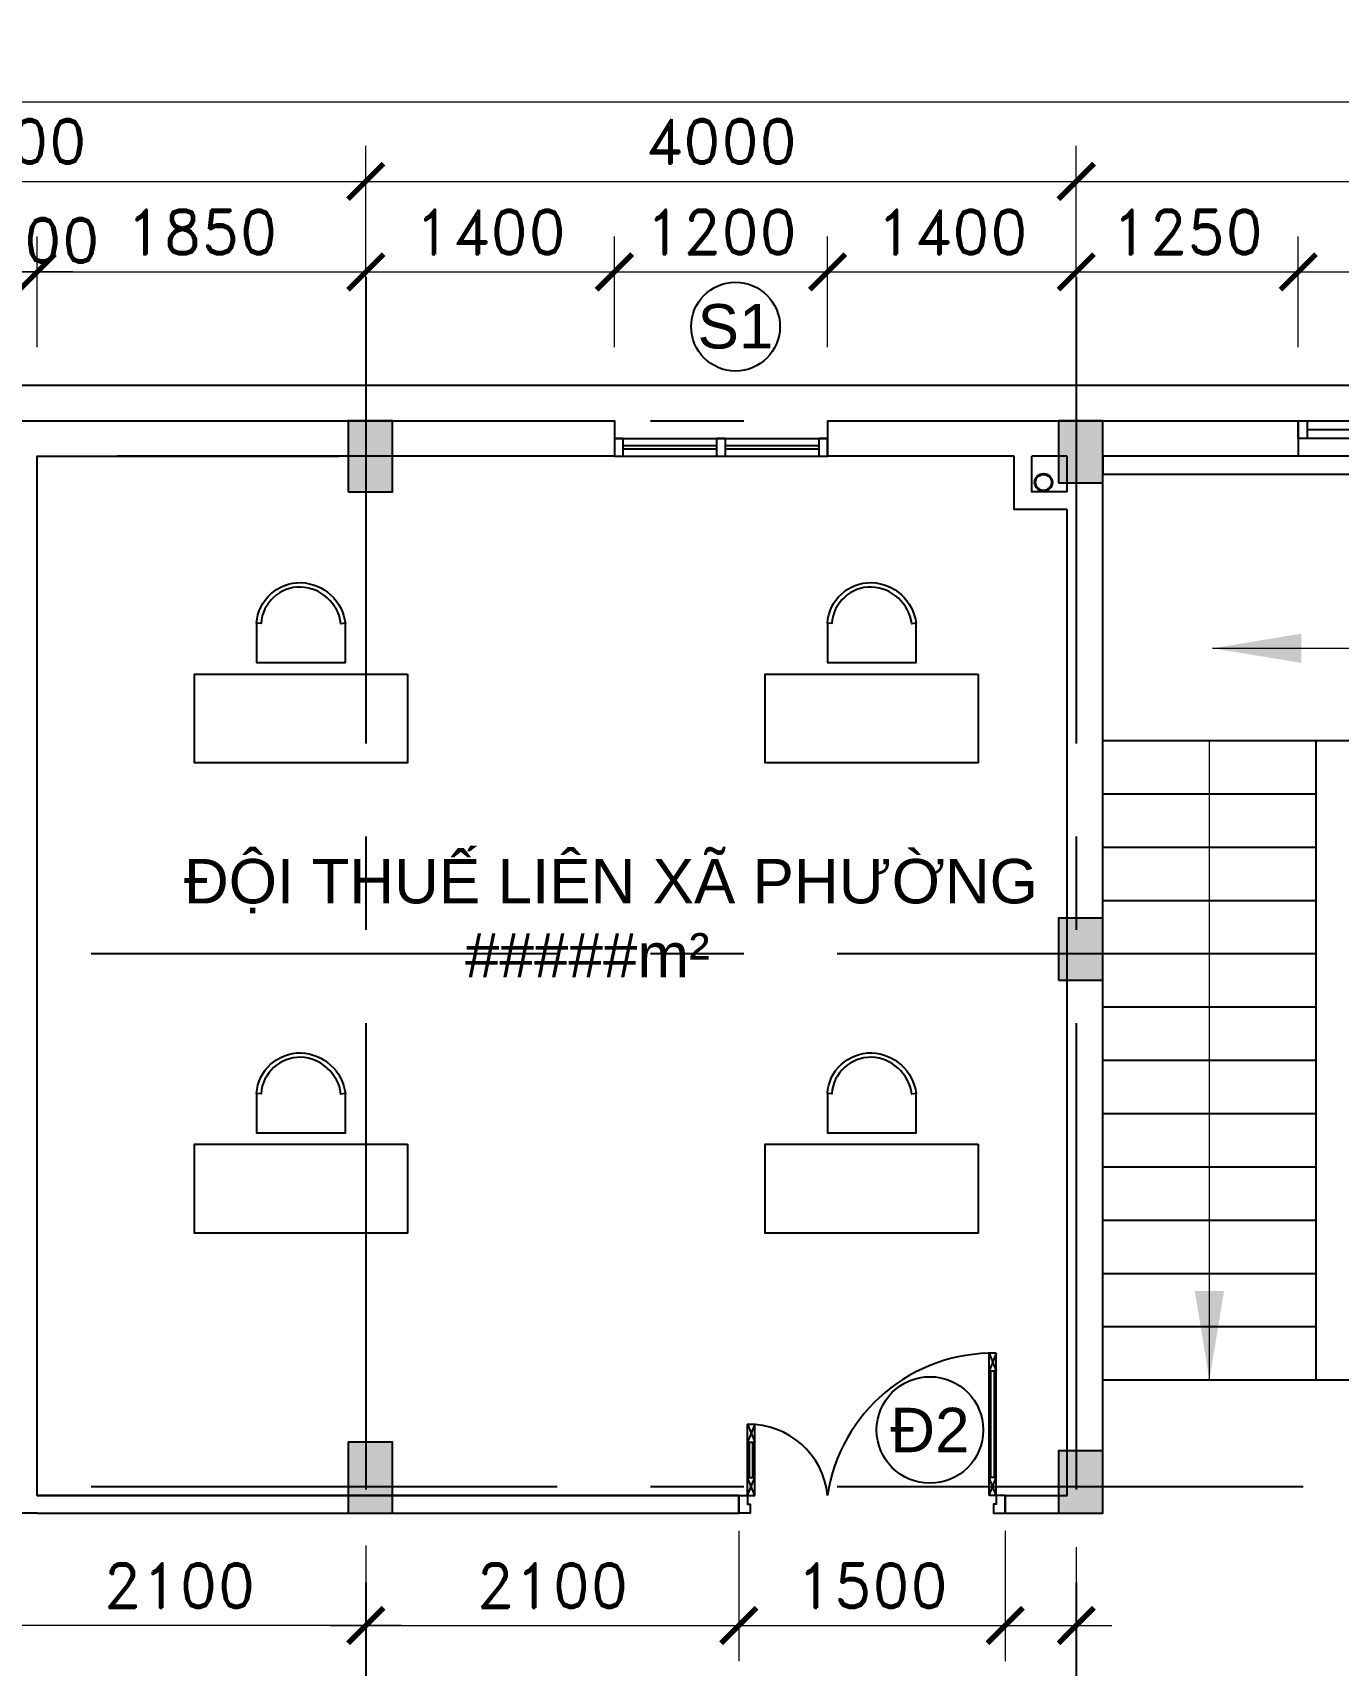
# Model space of a CAD drawing. Header units: inches. Extents: x 452443 to 881249, y 975131 to 1198310.
# Drawn here: x 633065 to 640415, y 1090880 to 1100121 of the extents above; entities that cross this region are included whole.
import ezdxf

# ---------------------------------------------------------------- set-up
doc = ezdxf.new("R2010")
doc.units = ezdxf.units.IN
doc.header["$LTSCALE"] = 3.5
doc.header["$MEASUREMENT"] = 0
doc.linetypes.add('CENTER', pattern=[2, 1.25, -0.25, 0.25, -0.25])
for name, color, linetype in [('cot', 1, 'Continuous'), ('CUA', 4, 'Continuous'), ('DOOR-84', 84, 'Continuous'), ('hatch', 4, 'Continuous'), ('hatch vl', 4, 'Continuous'), ('Net thay', 140, 'Continuous'), ('Netthay_126', 126, 'Continuous'), ('phong', 2, 'Continuous'), ('TEXT2', 7, 'Continuous'), ('thuocdo', 3, 'Continuous'), ('Truc', 252, 'Continuous')]:
    doc.layers.add(name, color=color, linetype=linetype)
doc.styles.add('chu 1', font='VHELVEN0.TTF')
doc.styles.add('romand', font='romand.shx')
doc.styles.add('VNI-HELVE', font='VHELVEN0.TTF')
doc.dimstyles.new('TL100', dxfattribs={"dimscale": 100, "dimtxt": 2.5, "dimasz": 2, "dimexe": 2, "dimexo": 1, "dimgap": 1, "dimtad": 1, "dimdec": 0, "dimzin": 0, "dimdsep": 46, "dimtxsty": 'romand', "dimblk": 'ARCHTICK', "dimcen": 2, "dimdle": 2, "dimclrd": 256, "dimclre": 256, "dimclrt": 7, "dimadec": 0, "dimazin": 0, "dimtfac": 0.004, "dimtdec": 0, "dimtmove": 2, "dimatfit": 3, "dimfxl": 1, "dimtolj": 1, "dimtzin": 0, "dimlwd": 20, "dimlwe": 20, "dimarcsym": 1})

# ---------------------------------------------------------------- blocks, each defined once
blk = doc.blocks.new('CS-1200')
for p, q in [((0, 100), (1200, 100)), ((0, 0), (1200, 0)), ((575, 60), (50, 60)), ((575, 40), (50, 40)), ((1150, 60), (625, 60)), ((1150, 40), (625, 40))]:
    blk.add_line(p, q)
at = {"ltscale": 5}
for points in [[(0, 0), (50, 0), (50, 100), (0, 100)], [(575, 0), (625, 0), (625, 100), (575, 100)], [(1150, 0), (1200, 0), (1200, 100), (1150, 100)]]:
    blk.add_lwpolyline(points, close=True, dxfattribs=at)
blk = doc.blocks.new('CUAD1500')
for p, q in [((1410, 100), (1410, 900)), ((1450, 900), (1410, 900)), ((1450, 900), (1410, 800)), ((1410, 900), (1450, 800)), ((1450, 100), (1450, 900)), ((1450, 800), (1410, 800)), ((1420, 200), (1420, 800)), ((1440, 200), (1440, 800)), ((50, 500), (90, 400)), ((90, 500), (50, 400)), ((50, 100), (50, 500)), ((50, 500), (90, 500)), ((90, 100), (90, 500)), ((50, 400), (90, 400)), ((60, 200), (60, 400)), ((80, 200), (80, 400)), ((50, 200), (90, 200)), ((50, 100), (90, 200)), ((90, 100), (50, 200)), ((1450, 200), (1410, 200)), ((1450, 100), (1410, 200)), ((1410, 100), (1450, 200)), ((50, 100), (90, 100)), ((1450, 100), (1410, 100))]:
    blk.add_line(p, q)
for points in [[(0, 100), (50, 100), (50, 50), (65, 50), (65, 0), (0, 0)], [(1500, 100), (1450, 100), (1450, 50), (1435, 50), (1435, 0), (1500, 0)]]:
    blk.add_lwpolyline(points, close=True)
at = {"layer": 'hatch'}
for centre, radius, start, end in [((1429.6, -39.8), 940, 88.75532, 171.4465), ((57, 54.7), 445.3, 5.83694, 90.89598)]:
    blk.add_arc(centre, radius, start, end, dxfattribs=at)
blk = doc.blocks.new('banhoc')
blk.add_lwpolyline([(-600, -500), (-600, 0), (600, 0), (600, -500)], close=True)
blk.add_lwpolyline([(250, -785.8), (250, -564.3), (-250, -564.3), (-250, -785.8)])
blk.add_lwpolyline([(0.8, -989.5, 0.400527), (225.1, -784.1), (250, -785.8, -0.400825), (0, -1014.5, -0.365678), (-250, -785.8), (-225.2, -782.6, 0.365407)], format="xyb", close=True)
blk = doc.blocks.new('_ArchTick')
at = {"color": 0, "linetype": 'ByBlock', "const_width": 0.15}
blk.add_lwpolyline([(-0.5, -0.5), (0.5, 0.5)], dxfattribs=at)
blk = doc.blocks.new('*D1870')
at = {"layer": 'DEFPOINTS', "color": 0}
for p in [(634939.8, 1099284.5), (630939.8, 1098251.5), (634939.8, 1098251.5)]:
    blk.add_point(p, dxfattribs=at)
at = {"layer": 'thuocdo', "lineweight": 20}
for p, q in [((630939.8, 1098351.5), (630939.8, 1099484.5)), ((634939.8, 1098351.5), (634939.8, 1099484.5)), ((630739.8, 1099284.5), (635139.8, 1099284.5))]:
    blk.add_line(p, q, dxfattribs=at)
at = {"layer": 'thuocdo', "lineweight": 20, "xscale": 200, "yscale": 200, "zscale": 200, "rotation": 180}
blk.add_blockref('_ArchTick', (630939.8, 1099284.5), dxfattribs=at)
at = {"layer": 'thuocdo', "lineweight": 20, "xscale": 200, "yscale": 200, "zscale": 200}
blk.add_blockref('_ArchTick', (634939.8, 1099284.5), dxfattribs=at)
at = {"layer": 'thuocdo', "color": 7, "insert": (632939.8, 1099509.5), "char_height": 250, "attachment_point": 5, "style": 'romand'}
blk.add_mtext('\\A1;4000', dxfattribs=at)
blk = doc.blocks.new('*D1871')
at = {"layer": 'DEFPOINTS', "color": 0}
for p in [(638939.8, 1099284.5), (634939.8, 1098251.5), (638939.8, 1098251.5)]:
    blk.add_point(p, dxfattribs=at)
at = {"layer": 'thuocdo', "lineweight": 20}
for p, q in [((634939.8, 1098351.5), (634939.8, 1099484.5)), ((638939.8, 1098351.5), (638939.8, 1099484.5)), ((634739.8, 1099284.5), (639139.8, 1099284.5))]:
    blk.add_line(p, q, dxfattribs=at)
at = {"layer": 'thuocdo', "lineweight": 20, "xscale": 200, "yscale": 200, "zscale": 200, "rotation": 180}
blk.add_blockref('_ArchTick', (634939.8, 1099284.5), dxfattribs=at)
at = {"layer": 'thuocdo', "lineweight": 20, "xscale": 200, "yscale": 200, "zscale": 200}
blk.add_blockref('_ArchTick', (638939.8, 1099284.5), dxfattribs=at)
at = {"layer": 'thuocdo', "color": 7, "insert": (636939.8, 1099509.5), "char_height": 250, "attachment_point": 5, "style": 'romand'}
blk.add_mtext('\\A1;4000', dxfattribs=at)
blk = doc.blocks.new('*D1872')
at = {"layer": 'DEFPOINTS', "color": 0}
for p in [(643439.8, 1099284.5), (638939.8, 1098251.5), (643439.8, 1098251.5)]:
    blk.add_point(p, dxfattribs=at)
at = {"layer": 'thuocdo', "lineweight": 20}
for p, q in [((638939.8, 1098351.5), (638939.8, 1099484.5)), ((643439.8, 1098351.5), (643439.8, 1099484.5)), ((638739.8, 1099284.5), (643639.8, 1099284.5))]:
    blk.add_line(p, q, dxfattribs=at)
at = {"layer": 'thuocdo', "lineweight": 20, "xscale": 200, "yscale": 200, "zscale": 200, "rotation": 180}
blk.add_blockref('_ArchTick', (638939.8, 1099284.5), dxfattribs=at)
at = {"layer": 'thuocdo', "lineweight": 20, "xscale": 200, "yscale": 200, "zscale": 200}
blk.add_blockref('_ArchTick', (643439.8, 1099284.5), dxfattribs=at)
at = {"layer": 'thuocdo', "color": 7, "insert": (641189.8, 1099509.5), "char_height": 250, "attachment_point": 5, "style": 'romand'}
blk.add_mtext('\\A1;4500', dxfattribs=at)
blk = doc.blocks.new('*D1876')
at = {"layer": 'DEFPOINTS', "color": 0}
for p in [(655439.8, 1099731.9), (626939.8, 1098584.5), (655439.8, 1098584.5)]:
    blk.add_point(p, dxfattribs=at)
at = {"layer": 'thuocdo', "lineweight": 20}
for p, q in [((626939.8, 1098684.5), (626939.8, 1099931.9)), ((655439.8, 1098684.5), (655439.8, 1099931.9)), ((626739.8, 1099731.9), (655639.8, 1099731.9))]:
    blk.add_line(p, q, dxfattribs=at)
at = {"layer": 'thuocdo', "lineweight": 20, "xscale": 200, "yscale": 200, "zscale": 200, "rotation": 180}
blk.add_blockref('_ArchTick', (626939.8, 1099731.9), dxfattribs=at)
at = {"layer": 'thuocdo', "lineweight": 20, "xscale": 200, "yscale": 200, "zscale": 200}
blk.add_blockref('_ArchTick', (655439.8, 1099731.9), dxfattribs=at)
at = {"layer": 'thuocdo', "color": 7, "insert": (641189.8, 1099956.9), "char_height": 250, "attachment_point": 5, "style": 'romand'}
blk.add_mtext('\\A1;28500', dxfattribs=at)
blk = doc.blocks.new('*D2008')
at = {"layer": 'DEFPOINTS', "color": 0}
for p in [(636339.8, 1098774.5), (634939.8, 1098251.5), (636339.8, 1098251.5)]:
    blk.add_point(p, dxfattribs=at)
at = {"layer": 'thuocdo', "lineweight": 20}
for p, q in [((634939.8, 1098351.5), (634939.8, 1098974.5)), ((636339.8, 1098351.5), (636339.8, 1098974.5)), ((634739.8, 1098774.5), (636539.8, 1098774.5))]:
    blk.add_line(p, q, dxfattribs=at)
at = {"layer": 'thuocdo', "lineweight": 20, "xscale": 200, "yscale": 200, "zscale": 200, "rotation": 180}
blk.add_blockref('_ArchTick', (634939.8, 1098774.5), dxfattribs=at)
at = {"layer": 'thuocdo', "lineweight": 20, "xscale": 200, "yscale": 200, "zscale": 200}
blk.add_blockref('_ArchTick', (636339.8, 1098774.5), dxfattribs=at)
at = {"layer": 'thuocdo', "color": 7, "insert": (635639.8, 1098999.5), "char_height": 250, "attachment_point": 5, "style": 'romand'}
blk.add_mtext('\\A1;1400', dxfattribs=at)
blk = doc.blocks.new('*D2009')
at = {"layer": 'DEFPOINTS', "color": 0}
for p in [(637539.8, 1098774.5), (636339.8, 1098251.5), (637539.8, 1098251.5)]:
    blk.add_point(p, dxfattribs=at)
at = {"layer": 'thuocdo', "lineweight": 20}
for p, q in [((636339.8, 1098351.5), (636339.8, 1098974.5)), ((637539.8, 1098351.5), (637539.8, 1098974.5)), ((636139.8, 1098774.5), (637739.8, 1098774.5))]:
    blk.add_line(p, q, dxfattribs=at)
at = {"layer": 'thuocdo', "lineweight": 20, "xscale": 200, "yscale": 200, "zscale": 200, "rotation": 180}
blk.add_blockref('_ArchTick', (636339.8, 1098774.5), dxfattribs=at)
at = {"layer": 'thuocdo', "lineweight": 20, "xscale": 200, "yscale": 200, "zscale": 200}
blk.add_blockref('_ArchTick', (637539.8, 1098774.5), dxfattribs=at)
at = {"layer": 'thuocdo', "color": 7, "insert": (636939.8, 1098999.5), "char_height": 250, "attachment_point": 5, "style": 'romand'}
blk.add_mtext('\\A1;1200', dxfattribs=at)
blk = doc.blocks.new('*D2010')
at = {"layer": 'DEFPOINTS', "color": 0}
for p in [(638939.8, 1098774.5), (637539.8, 1098251.5), (638939.8, 1098251.5)]:
    blk.add_point(p, dxfattribs=at)
at = {"layer": 'thuocdo', "lineweight": 20}
for p, q in [((637539.8, 1098351.5), (637539.8, 1098974.5)), ((638939.8, 1098351.5), (638939.8, 1098974.5)), ((637339.8, 1098774.5), (639139.8, 1098774.5))]:
    blk.add_line(p, q, dxfattribs=at)
at = {"layer": 'thuocdo', "lineweight": 20, "xscale": 200, "yscale": 200, "zscale": 200, "rotation": 180}
blk.add_blockref('_ArchTick', (637539.8, 1098774.5), dxfattribs=at)
at = {"layer": 'thuocdo', "lineweight": 20, "xscale": 200, "yscale": 200, "zscale": 200}
blk.add_blockref('_ArchTick', (638939.8, 1098774.5), dxfattribs=at)
at = {"layer": 'thuocdo', "color": 7, "insert": (638239.8, 1098999.5), "char_height": 250, "attachment_point": 5, "style": 'romand'}
blk.add_mtext('\\A1;1400', dxfattribs=at)
blk = doc.blocks.new('*D2011')
at = {"layer": 'DEFPOINTS', "color": 0}
for p in [(640189.8, 1098774.5), (638939.8, 1098251.5), (640189.8, 1098251.5)]:
    blk.add_point(p, dxfattribs=at)
at = {"layer": 'thuocdo', "lineweight": 20}
for p, q in [((638939.8, 1098351.5), (638939.8, 1098974.5)), ((640189.8, 1098351.5), (640189.8, 1098974.5)), ((638739.8, 1098774.5), (640389.8, 1098774.5))]:
    blk.add_line(p, q, dxfattribs=at)
at = {"layer": 'thuocdo', "lineweight": 20, "xscale": 200, "yscale": 200, "zscale": 200, "rotation": 180}
blk.add_blockref('_ArchTick', (638939.8, 1098774.5), dxfattribs=at)
at = {"layer": 'thuocdo', "lineweight": 20, "xscale": 200, "yscale": 200, "zscale": 200}
blk.add_blockref('_ArchTick', (640189.8, 1098774.5), dxfattribs=at)
at = {"layer": 'thuocdo', "color": 7, "insert": (639564.8, 1098999.5), "char_height": 250, "attachment_point": 5, "style": 'romand'}
blk.add_mtext('\\A1;1250', dxfattribs=at)
blk = doc.blocks.new('*D2012')
at = {"layer": 'DEFPOINTS', "color": 0}
for p in [(642189.8, 1098774.5), (640189.8, 1098251.5), (642189.8, 1098251.5)]:
    blk.add_point(p, dxfattribs=at)
at = {"layer": 'thuocdo', "lineweight": 20}
for p, q in [((640189.8, 1098351.5), (640189.8, 1098974.5)), ((642189.8, 1098351.5), (642189.8, 1098974.5)), ((639989.8, 1098774.5), (642389.8, 1098774.5))]:
    blk.add_line(p, q, dxfattribs=at)
at = {"layer": 'thuocdo', "lineweight": 20, "xscale": 200, "yscale": 200, "zscale": 200, "rotation": 180}
blk.add_blockref('_ArchTick', (640189.8, 1098774.5), dxfattribs=at)
at = {"layer": 'thuocdo', "lineweight": 20, "xscale": 200, "yscale": 200, "zscale": 200}
blk.add_blockref('_ArchTick', (642189.8, 1098774.5), dxfattribs=at)
at = {"layer": 'thuocdo', "color": 7, "insert": (641189.8, 1098999.5), "char_height": 250, "attachment_point": 5, "style": 'romand'}
blk.add_mtext('\\A1;2000', dxfattribs=at)
blk = doc.blocks.new('*D2180')
at = {"layer": 'DEFPOINTS', "color": 0}
for p in [(637039.8, 1091786.5), (634939.8, 1091704.2), (637039.8, 1091153.4)]:
    blk.add_point(p, dxfattribs=at)
at = {"layer": 'thuocdo', "lineweight": 20}
for p, q in [((637039.8, 1091686.5), (637039.8, 1090953.4)), ((634939.8, 1091604.2), (634939.8, 1090953.4)), ((634739.8, 1091153.4), (637239.8, 1091153.4))]:
    blk.add_line(p, q, dxfattribs=at)
at = {"layer": 'thuocdo', "lineweight": 20, "xscale": 200, "yscale": 200, "zscale": 200, "rotation": 180}
blk.add_blockref('_ArchTick', (634939.8, 1091153.4), dxfattribs=at)
at = {"layer": 'thuocdo', "lineweight": 20, "xscale": 200, "yscale": 200, "zscale": 200}
blk.add_blockref('_ArchTick', (637039.8, 1091153.4), dxfattribs=at)
at = {"layer": 'thuocdo', "color": 7, "insert": (635989.8, 1091378.4), "char_height": 250, "attachment_point": 5, "style": 'romand'}
blk.add_mtext('\\A1;2100', dxfattribs=at)
blk = doc.blocks.new('*D2181')
at = {"layer": 'DEFPOINTS', "color": 0}
for p in [(637039.8, 1091786.5), (638539.8, 1091786.5), (638539.8, 1091153.4)]:
    blk.add_point(p, dxfattribs=at)
at = {"layer": 'thuocdo', "lineweight": 20}
for p, q in [((637039.8, 1091686.5), (637039.8, 1090953.4)), ((638539.8, 1091686.5), (638539.8, 1090953.4)), ((636839.8, 1091153.4), (638739.8, 1091153.4))]:
    blk.add_line(p, q, dxfattribs=at)
at = {"layer": 'thuocdo', "lineweight": 20, "xscale": 200, "yscale": 200, "zscale": 200, "rotation": 180}
blk.add_blockref('_ArchTick', (637039.8, 1091153.4), dxfattribs=at)
at = {"layer": 'thuocdo', "lineweight": 20, "xscale": 200, "yscale": 200, "zscale": 200}
blk.add_blockref('_ArchTick', (638539.8, 1091153.4), dxfattribs=at)
at = {"layer": 'thuocdo', "color": 7, "insert": (637789.8, 1091378.4), "char_height": 250, "attachment_point": 5, "style": 'romand'}
blk.add_mtext('\\A1;1500', dxfattribs=at)
blk = doc.blocks.new('*D2182')
at = {"layer": 'DEFPOINTS', "color": 0}
for p in [(638539.8, 1091786.5), (638939.8, 1091694.6), (638939.8, 1091153.4)]:
    blk.add_point(p, dxfattribs=at)
at = {"layer": 'thuocdo', "lineweight": 20}
for p, q in [((638539.8, 1091686.5), (638539.8, 1090953.4)), ((638939.8, 1091594.6), (638939.8, 1090953.4)), ((638339.8, 1091153.4), (639139.8, 1091153.4))]:
    blk.add_line(p, q, dxfattribs=at)
at = {"layer": 'thuocdo', "lineweight": 20, "xscale": 200, "yscale": 200, "zscale": 200, "rotation": 180}
blk.add_blockref('_ArchTick', (638539.8, 1091153.4), dxfattribs=at)
at = {"layer": 'thuocdo', "lineweight": 20, "xscale": 200, "yscale": 200, "zscale": 200}
blk.add_blockref('_ArchTick', (638939.8, 1091153.4), dxfattribs=at)
at = {"layer": 'thuocdo', "color": 7, "insert": (638739.8, 1090428.4), "char_height": 250, "attachment_point": 5, "style": 'romand'}
blk.add_mtext('\\A1;400', dxfattribs=at)
blk = doc.blocks.new('*D2209')
at = {"layer": 'DEFPOINTS', "color": 0}
for p in [(634939.8, 1098774.5), (633089.8, 1098251.5), (634939.8, 1098251.5)]:
    blk.add_point(p, dxfattribs=at)
at = {"layer": 'thuocdo', "lineweight": 20}
for p, q in [((633089.8, 1098351.5), (633089.8, 1098974.5)), ((634939.8, 1098351.5), (634939.8, 1098974.5)), ((632889.8, 1098774.5), (635139.8, 1098774.5))]:
    blk.add_line(p, q, dxfattribs=at)
at = {"layer": 'thuocdo', "lineweight": 20, "xscale": 200, "yscale": 200, "zscale": 200, "rotation": 180}
blk.add_blockref('_ArchTick', (633089.8, 1098774.5), dxfattribs=at)
at = {"layer": 'thuocdo', "lineweight": 20, "xscale": 200, "yscale": 200, "zscale": 200}
blk.add_blockref('_ArchTick', (634939.8, 1098774.5), dxfattribs=at)
at = {"layer": 'thuocdo', "color": 7, "insert": (634014.8, 1098999.5), "char_height": 250, "attachment_point": 5, "style": 'romand'}
blk.add_mtext('\\A1;1850', dxfattribs=at)
blk = doc.blocks.new('*D2388')
at = {"layer": 'DEFPOINTS', "color": 0}
for p in [(632839.8, 1091786.5), (634939.8, 1091700.8), (632839.8, 1091153.4)]:
    blk.add_point(p, dxfattribs=at)
at = {"layer": 'thuocdo', "lineweight": 20}
for p, q in [((632839.8, 1091686.5), (632839.8, 1090953.4)), ((634939.8, 1091600.8), (634939.8, 1090953.4)), ((635139.8, 1091153.4), (632639.8, 1091153.4))]:
    blk.add_line(p, q, dxfattribs=at)
at = {"layer": 'thuocdo', "lineweight": 20, "xscale": 200, "yscale": 200, "zscale": 200, "rotation": 180}
blk.add_blockref('_ArchTick', (632839.8, 1091153.4), dxfattribs=at)
at = {"layer": 'thuocdo', "lineweight": 20, "xscale": 200, "yscale": 200, "zscale": 200}
blk.add_blockref('_ArchTick', (634939.8, 1091153.4), dxfattribs=at)
at = {"layer": 'thuocdo', "color": 7, "insert": (633889.8, 1091378.4), "char_height": 250, "attachment_point": 5, "style": 'romand'}
blk.add_mtext('\\A1;2100', dxfattribs=at)
blk = doc.blocks.new('*D2586')
at = {"layer": 'DEFPOINTS', "color": 0}
for p in [(632789.8, 1098774.5), (632789.8, 1098251.5), (633089.8, 1098251.5)]:
    blk.add_point(p, dxfattribs=at)
at = {"layer": 'thuocdo', "linetype": 'Continuous', "lineweight": 20}
for p, q in [((632789.8, 1098351.5), (632789.8, 1098974.5)), ((633089.8, 1098351.5), (633089.8, 1098974.5))]:
    blk.add_line(p, q, dxfattribs=at)
at = {"layer": 'thuocdo', "lineweight": 20}
blk.add_line((633289.8, 1098774.5), (632589.8, 1098774.5), dxfattribs=at)
at = {"layer": 'thuocdo', "lineweight": 20, "xscale": 200, "yscale": 200, "zscale": 200, "rotation": 180}
blk.add_blockref('_ArchTick', (632789.8, 1098774.5), dxfattribs=at)
at = {"layer": 'thuocdo', "lineweight": 20, "xscale": 200, "yscale": 200, "zscale": 200}
blk.add_blockref('_ArchTick', (633089.8, 1098774.5), dxfattribs=at)
at = {"layer": 'thuocdo', "color": 7, "insert": (633120.4, 1098952.1), "char_height": 250, "attachment_point": 5, "style": 'romand'}
blk.add_mtext('\\A1;300', dxfattribs=at)

msp = doc.modelspace()

# ---------------------------------------------------------------- hatches: boundary and pattern name
at = {"layer": 'cot'}
for points in [[(634839.8, 1097536.5), (635089.8, 1097536.5), (635089.8, 1097936.5), (634839.8, 1097936.5)], [(638839.8, 1097586.5), (639089.8, 1097586.5), (639089.8, 1097936.5), (638839.8, 1097936.5)], [(638839.8, 1094786.5), (639089.8, 1094786.5), (639089.8, 1095136.5), (638839.8, 1095136.5)], [(634839.8, 1091786.5), (635089.8, 1091786.5), (635089.8, 1092186.5), (634839.8, 1092186.5)], [(638839.8, 1091786.5), (639089.8, 1091786.5), (639089.8, 1092136.5), (638839.8, 1092136.5)]]:
    msp.add_hatch(color=256, dxfattribs=at).paths.add_polyline_path(points)

# ---------------------------------------------------------------- linework, layer by layer
for points in [[(634839.8, 1097536.5), (635089.8, 1097536.5), (635089.8, 1097936.5), (634839.8, 1097936.5)], [(638839.8, 1097586.5), (639089.8, 1097586.5), (639089.8, 1097936.5), (638839.8, 1097936.5)], [(638839.8, 1094786.5), (639089.8, 1094786.5), (639089.8, 1095136.5), (638839.8, 1095136.5)], [(634839.8, 1091786.5), (635089.8, 1091786.5), (635089.8, 1092186.5), (634839.8, 1092186.5)], [(638839.8, 1091786.5), (639089.8, 1091786.5), (639089.8, 1092136.5), (638839.8, 1092136.5)]]:
    msp.add_lwpolyline(points, close=True, dxfattribs=at)
at = {"layer": 'DOOR-84'}
msp.add_lwpolyline([(640189.8, 1097936.5), (642189.8, 1097936.5), (642189.8, 1097836.5), (640189.8, 1097836.5)], close=True, dxfattribs=at)
for points in [[(640239.8, 1097936.5), (640239.8, 1097836.5)], [(641164.8, 1097886.5), (640239.8, 1097886.5)]]:
    msp.add_lwpolyline(points, dxfattribs=at)
at = {"layer": 'hatch vl'}
for centre, radius in [((637021.4, 1098466.9), 250), ((638116, 1092254.5), 300)]:
    msp.add_circle(centre, radius, dxfattribs=at)
at = {"layer": 'Net thay'}
for points in [[(639089.8, 1096136.5), (643289.8, 1096136.5)], [(640289.8, 1096136.5), (640289.8, 1092536.5)], [(639089.8, 1095836.5), (640289.8, 1095836.5)], [(639089.8, 1095536.5), (640289.8, 1095536.5)], [(639089.8, 1095236.5), (640289.8, 1095236.5)], [(639089.8, 1094936.5), (640289.8, 1094936.5)], [(639089.8, 1094636.5), (640289.8, 1094636.5)], [(639089.8, 1094336.5), (640289.8, 1094336.5)], [(639089.8, 1094036.5), (640289.8, 1094036.5)], [(639089.8, 1093736.5), (640289.8, 1093736.5)], [(639089.8, 1093436.5), (640289.8, 1093436.5)], [(639089.8, 1093136.5), (640289.8, 1093136.5)], [(639089.8, 1092836.5), (640289.8, 1092836.5)], [(639089.8, 1092536.5), (640289.8, 1092536.5)], [(640289.8, 1092536.5), (642089.8, 1092536.5)]]:
    msp.add_lwpolyline(points, dxfattribs=at)
at = {"layer": 'Netthay_126'}
msp.add_line((626739.8, 1098136.5), (655639.8, 1098136.5), dxfattribs=at)
msp.add_lwpolyline([(639089.8, 1097636.5), (643289.8, 1097636.5), (643289.8, 1097736.5), (639089.8, 1097736.5)], close=True, dxfattribs=at)
at = {"layer": 'phong'}
for p, q in [((634789.8, 1097736.5), (633539.8, 1097736.5)), ((636339.8, 1097736.5), (634789.8, 1097736.5)), ((638589.8, 1097736.5), (637539.8, 1097736.5)), ((638889.8, 1097736.5), (638689.8, 1097736.5)), ((640189.8, 1097736.5), (639089.8, 1097736.5)), ((638889.8, 1091886.5), (638889.8, 1097436.5)), ((633089.8, 1091886.5), (637039.8, 1091886.5)), ((638539.8, 1091886.5), (638889.8, 1091886.5)), ((633089.8, 1091786.5), (637039.8, 1091786.5))]:
    msp.add_line(p, q, dxfattribs=at)
for points in [[(633089.8, 1091786.5), (632839.8, 1091786.5), (632839.8, 1091886.5), (632989.8, 1091886.5), (632989.8, 1095836.5), (632839.8, 1095836.5), (632839.8, 1095936.5), (632989.8, 1095936.5), (632989.8, 1097736.5), (632789.8, 1097736.5), (632789.8, 1097936.5), (636339.8, 1097936.5), (636339.8, 1097736.5)], [(637539.8, 1097936.5), (640189.8, 1097936.5)], [(637539.8, 1097936.5), (637539.8, 1097736.5)], [(640189.8, 1097936.5), (640189.8, 1097736.5)], [(637039.8, 1091886.5), (633089.8, 1091886.5), (633089.8, 1097736.5), (634789.8, 1097736.5)], [(638539.8, 1091786.5), (639089.8, 1091786.5), (639089.8, 1097736.5)], [(638889.8, 1097436.5), (638589.8, 1097436.5), (638589.8, 1097736.5)], [(638889.8, 1097536.5), (638689.8, 1097536.5), (638689.8, 1097736.5)], [(638889.8, 1097536.5), (638889.8, 1097736.5)], [(637039.8, 1091886.5), (637039.8, 1091786.5)], [(638539.8, 1091886.5), (638539.8, 1091786.5)]]:
    msp.add_lwpolyline(points, dxfattribs=at)
at = {"layer": 'thuocdo'}
for radius in [50, 45]:
    msp.add_circle((638755.8, 1097589.9), radius, dxfattribs=at)
at = {"layer": 'Truc', "linetype": 'CENTER', "ltscale": 600}
for points in [[(634939.8, 1098745.1), (634939.8, 1073605)], [(638939.8, 1098745.1), (638939.8, 1073605)], [(624992.9, 1097936.5), (657529.9, 1097936.5)], [(624992.9, 1094936.5), (657529.9, 1094936.5)], [(624992.9, 1091936.5), (657529.9, 1091936.5)]]:
    msp.add_lwpolyline(points, dxfattribs=at)

# ---------------------------------------------------------------- block references
at = {"rotation": 180}
for p in [(634574.8, 1096010.9), (637788.5, 1096010.9), (634574.8, 1093363.3), (637788.5, 1093363.3)]:
    msp.add_blockref('banhoc', p, dxfattribs=at)
at = {"layer": 'CUA'}
msp.add_blockref('CS-1200', (636339.8, 1097736.5), dxfattribs=at)
at = {"layer": 'DOOR-84'}
msp.add_blockref('CUAD1500', (637039.8, 1091786.5), dxfattribs=at)

# ---------------------------------------------------------------- texts
at = {"char_height": 250, "width": 407.041, "attachment_point": 5, "style": 'chu 1'}
for s, insert in [('S1', (637021.4, 1098466.9)), ('Ñ2', (638116, 1092254.5))]:
    msp.add_mtext(s, dxfattribs=dict(at, insert=insert))
at = {"layer": 'TEXT2', "insert": (636187.2, 1095469.5), "char_height": 250, "attachment_point": 2, "style": 'VNI-HELVE'}
msp.add_mtext_dynamic_manual_height_columns('{\\W2.737;\\C7; \\W1;ÑOÄI THUEÁ LIEÂN XAÕ PHÖÔØNG\\P#####m²}', width=5465.013, gutter_width=1000, heights=[0], dxfattribs=at)

# ---------------------------------------------------------------- dimensions: what is measured, and where the dimension line sits
at = {"layer": 'thuocdo'}
for base, p1, p2, override, picture, middle in [((655439.8, 1099731.9), (626939.8, 1098584.5), (655439.8, 1098584.5), {"dimarcsym": 1}, '*D1876', (641189.8, 1099956.9)), ((634939.8, 1099284.5), (630939.8, 1098251.5), (634939.8, 1098251.5), {"dimarcsym": 1}, '*D1870', (632939.8, 1099509.5)), ((638939.8, 1099284.5), (634939.8, 1098251.5), (638939.8, 1098251.5), {"dimarcsym": 1}, '*D1871', (636939.8, 1099509.5)), ((643439.8, 1099284.5), (638939.8, 1098251.5), (643439.8, 1098251.5), {"dimarcsym": 1}, '*D1872', (641189.8, 1099509.5)), ((634939.8, 1098774.5), (633089.8, 1098251.5), (634939.8, 1098251.5), {"dimfxl": 10, "dimarcsym": 1}, '*D2209', (634014.8, 1098999.5)), ((636339.8, 1098774.5), (634939.8, 1098251.5), (636339.8, 1098251.5), {"dimfxl": 10, "dimarcsym": 1}, '*D2008', (635639.8, 1098999.5)), ((637539.8, 1098774.5), (636339.8, 1098251.5), (637539.8, 1098251.5), {"dimfxl": 10, "dimarcsym": 1}, '*D2009', (636939.8, 1098999.5)), ((638939.8, 1098774.5), (637539.8, 1098251.5), (638939.8, 1098251.5), {"dimfxl": 10, "dimarcsym": 1}, '*D2010', (638239.8, 1098999.5)), ((640189.8, 1098774.5), (638939.8, 1098251.5), (640189.8, 1098251.5), {"dimfxl": 10, "dimarcsym": 1}, '*D2011', (639564.8, 1098999.5)), ((642189.8, 1098774.5), (640189.8, 1098251.5), (642189.8, 1098251.5), {"dimfxl": 10, "dimarcsym": 1}, '*D2012', (641189.8, 1098999.5)), ((632839.8, 1091153.4), (634939.8, 1091700.8), (632839.8, 1091786.5), {"dimfxl": 10, "dimarcsym": 1}, '*D2388', (633889.8, 1091378.4)), ((637039.8, 1091153.4), (634939.8, 1091704.2), (637039.8, 1091786.5), {"dimfxl": 10, "dimarcsym": 1}, '*D2180', (635989.8, 1091378.4)), ((638539.8, 1091153.4), (637039.8, 1091786.5), (638539.8, 1091786.5), {"dimfxl": 10, "dimarcsym": 1}, '*D2181', (637789.8, 1091378.4)), ((638939.8, 1091153.4), (638539.8, 1091786.5), (638939.8, 1091694.6), {"dimfxl": 10, "dimarcsym": 1}, '*D2182', (638739.8, 1090428.4))]:
    dim = msp.add_linear_dim(base=base, p1=p1, p2=p2, dimstyle='TL100', override=override, dxfattribs=at)
    dim.commit()
    dim.dimension.update_dxf_attribs({"geometry": picture, "text_midpoint": middle})
dim = msp.add_linear_dim(base=(632789.8, 1098774.5), p1=(633089.8, 1098251.5), p2=(632789.8, 1098251.5), dimstyle='TL100', override={"dimfxl": 10}, dxfattribs=at)
dim.commit()
dim.dimension.update_dxf_attribs({"geometry": '*D2586', "text_midpoint": (633120.4, 1098952.1), "dimtype": 160})

# ---------------------------------------------------------------- leaders
at = {"layer": 'Net thay'}
for points in [[(639707.3, 1096655.8), (641149.7, 1096655.8)], [(639689.8, 1092536.5), (639689.8, 1096136.5)]]:
    msp.add_leader(points, dimstyle='TL100', override={"dimasz": 5, "dimtad": 0, "dimarcsym": 1}, dxfattribs=at)

doc.saveas('drawing.dxf')
